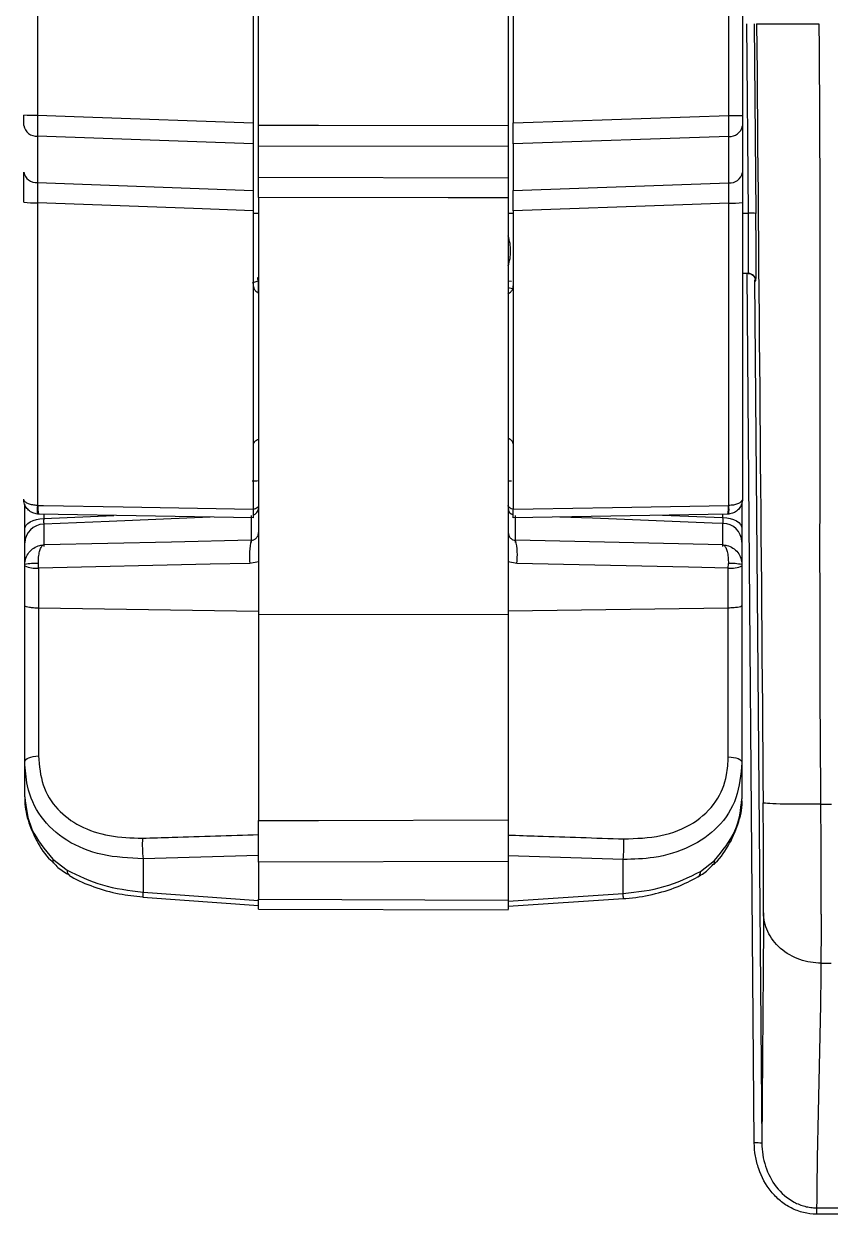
# Model space of a CAD drawing. Header units: millimetres. Extents: x 12 to 854, y 4 to 555.
# Drawn here: x 111.42 to 131.94, y 241.05 to 271.33 of the extents above; entities that cross this region are included whole.
import ezdxf

# ---------------------------------------------------------------- set-up
doc = ezdxf.new("R2010")
doc.units = ezdxf.units.MM

msp = doc.modelspace()

# ---------------------------------------------------------------- linework, layer by layer
at = {"color": 7, "linetype": 'Continuous', "lineweight": 25}
for p, q in [((117.394, 268.75), (117.394, 274.343)), ((123.744, 274.355), (123.744, 268.739)), ((117.254, 274.136), (117.254, 268.803)), ((123.871, 274.136), (123.871, 268.803)), ((111.766, 273.922), (111.766, 269.005)), ((129.357, 268.994), (129.357, 273.933)), ((129.706, 273.909), (129.706, 268.995)), ((129.857, 266.507), (129.816, 271.325)), ((130.007, 271.325), (130.047, 266.502)), ((129.706, 268.728), (129.706, 267.545)), ((117.254, 268.27), (111.766, 268.47)), ((111.766, 268.47), (111.766, 267.287)), ((117.254, 268.27), (117.254, 267.081)), ((129.357, 268.459), (123.871, 268.27)), ((123.871, 268.27), (123.871, 267.081)), ((129.357, 267.276), (129.357, 268.459)), ((123.744, 268.203), (117.394, 268.214)), ((117.394, 267.423), (117.394, 268.214)), ((123.744, 268.203), (123.744, 267.411)), ((117.394, 267.423), (123.744, 267.411)), ((111.766, 267.287), (117.254, 267.081)), ((123.871, 267.081), (129.357, 267.276)), ((111.766, 266.775), (111.766, 259.073)), ((117.394, 266.907), (117.394, 256.3)), ((123.744, 266.895), (123.744, 256.296)), ((129.357, 259.073), (129.357, 266.764)), ((129.706, 266.777), (129.706, 259.235)), ((117.254, 266.571), (117.254, 258.977)), ((123.871, 266.571), (123.871, 258.977)), ((129.856, 264.975), (129.706, 264.975)), ((117.386, 264.804), (117.387, 264.791)), ((117.387, 264.462), (117.387, 264.791)), ((130.047, 264.786), (130.042, 264.786)), ((111.444, 258.468), (111.444, 259.114)), ((111.766, 259.073), (111.775, 259.073)), ((129.349, 259.072), (129.357, 259.073)), ((129.694, 259.15), (129.694, 258.488)), ((111.793, 258.854), (111.766, 258.856)), ((117.254, 258.759), (111.793, 258.854)), ((129.332, 258.854), (123.871, 258.758)), ((129.357, 258.855), (129.332, 258.854)), ((111.444, 257.61), (111.444, 258.124)), ((117.204, 258.19), (117.207, 258.189)), ((123.931, 258.188), (123.933, 258.189)), ((129.203, 258.071), (123.933, 258.189)), ((129.694, 258.144), (129.694, 257.607)), ((111.444, 257.541), (111.444, 257.57)), ((111.444, 256.525), (111.444, 257.541)), ((111.792, 257.481), (111.789, 257.596)), ((111.792, 257.481), (111.792, 256.462)), ((117.394, 257.644), (117.171, 257.602)), ((123.966, 257.601), (123.744, 257.644)), ((129.346, 257.48), (129.348, 257.595)), ((129.346, 256.465), (129.346, 257.48)), ((129.694, 257.57), (129.694, 257.541)), ((129.694, 257.541), (129.694, 256.527)), ((111.444, 252.559), (111.444, 256.525)), ((111.792, 256.462), (111.792, 252.705)), ((117.394, 256.381), (111.792, 256.462)), ((129.346, 256.465), (123.744, 256.384)), ((129.346, 252.681), (129.346, 256.465)), ((129.694, 256.527), (129.694, 252.535)), ((123.744, 256.296), (117.394, 256.3)), ((117.394, 256.3), (117.394, 251.06)), ((123.744, 256.296), (123.744, 251.08)), ((111.444, 251.663), (111.444, 252.559)), ((129.694, 252.535), (129.694, 251.614)), ((131.694, 251.474), (131.97, 251.474)), ((117.394, 250.172), (114.453, 250.088)), ((126.671, 250.069), (123.744, 250.161)), ((112.158, 250.075), (112.518, 249.799)), ((114.453, 250.088), (114.453, 249.241)), ((123.744, 250.02), (117.394, 249.999)), ((117.394, 249.999), (117.394, 249.058)), ((123.744, 250.02), (123.744, 249.037)), ((126.671, 249.202), (126.671, 250.069)), ((128.638, 249.767), (128.994, 250.042)), ((114.453, 249.241), (117.394, 249.029)), ((123.744, 249.009), (126.671, 249.202)), ((114.445, 249.114), (117.393, 248.902)), ((117.394, 249.058), (123.744, 249.037)), ((123.744, 248.882), (126.678, 249.076)), ((117.394, 248.806), (123.744, 248.785)), ((131.703, 247.435), (131.961, 247.435)), ((131.593, 241.209), (133.212, 241.209)), ((131.593, 241.209), (131.593, 241.047)), ((133.212, 241.047), (131.593, 241.047))]:
    msp.add_line(p, q, dxfattribs=at)
at = {"color": 8, "linetype": 'Continuous', "lineweight": 25}
for p, q in [((117.254, 266.507), (117.394, 266.507)), ((123.744, 266.507), (123.871, 266.507)), ((129.706, 266.507), (129.857, 266.507)), ((130.008, 242.859), (129.822, 264.975)), ((117.387, 264.791), (117.226, 264.732)), ((123.757, 264.788), (123.829, 264.783)), ((130.014, 264.812), (130.199, 242.854)), ((123.86, 264.588), (123.737, 264.607)), ((111.925, 258.852), (111.925, 258.745)), ((111.925, 258.745), (113.707, 258.821)), ((111.925, 258.597), (111.925, 258.031)), ((117.213, 258.136), (117.213, 258.823)), ((123.925, 258.823), (123.925, 258.131)), ((127.669, 258.825), (129.21, 258.764)), ((129.21, 258.764), (129.21, 258.852)), ((129.21, 258.029), (129.21, 258.617))]:
    msp.add_line(p, q, dxfattribs=at)
at = {"color": 7, "linetype": 'Continuous', "lineweight": 25, "flags": 128}
for points in [[(111.766, 269.005), (112.936, 268.962), (117.254, 268.803)], [(123.871, 268.803), (125.389, 268.856), (129.357, 268.994)], [(117.394, 268.75), (118.918, 268.747), (123.744, 268.739)], [(117.254, 266.571), (115.737, 266.628), (111.766, 266.775)], [(123.744, 266.895), (122.22, 266.898), (117.394, 266.907)], [(129.357, 266.764), (128.188, 266.723), (123.871, 266.571)], [(111.775, 259.073), (111.924, 259.07), (113.949, 259.035), (117.254, 258.977)], [(123.871, 258.977), (124.377, 258.986), (126.402, 259.021), (129.349, 259.072)], [(111.444, 258.468), (111.453, 258.521), (111.48, 258.571), (111.524, 258.618), (111.583, 258.659), (111.656, 258.693), (111.739, 258.72), (111.83, 258.737), (111.925, 258.745)], [(129.21, 258.764), (129.306, 258.757), (129.397, 258.74), (129.48, 258.713), (129.553, 258.679), (129.613, 258.637), (129.657, 258.591), (129.684, 258.54), (129.694, 258.488)], [(117.204, 258.19), (115.175, 258.144), (111.935, 258.072)], [(117.171, 257.602), (116.16, 257.579), (111.792, 257.481)], [(129.346, 257.48), (128.334, 257.503), (123.966, 257.601)], [(111.444, 252.559), (111.45, 252.586), (111.47, 252.612), (111.501, 252.637), (111.544, 252.658), (111.596, 252.676), (111.656, 252.69), (111.722, 252.7), (111.792, 252.705)], [(129.346, 252.681), (129.415, 252.676), (129.481, 252.667), (129.541, 252.652), (129.594, 252.634), (129.636, 252.613), (129.668, 252.588), (129.687, 252.562), (129.694, 252.535)], [(117.394, 251.06), (118.918, 251.065), (123.744, 251.08)]]:
    msp.add_lwpolyline(points, dxfattribs=at)
at = {"color": 8, "linetype": 'Continuous', "lineweight": 25, "flags": 128}
for points in [[(117.394, 259.075), (117.39, 259.055), (117.38, 259.036), (117.364, 259.019), (117.341, 259.003), (117.314, 258.99), (117.283, 258.98), (117.254, 258.975)], [(123.871, 258.977), (123.855, 258.981), (123.824, 258.991), (123.796, 259.004), (123.774, 259.019), (123.757, 259.037), (123.747, 259.056), (123.744, 259.075)], [(116.165, 258.778), (113.59, 258.668), (111.925, 258.597)], [(129.21, 258.617), (128.933, 258.628), (125.889, 258.747), (125.056, 258.779)]]:
    msp.add_lwpolyline(points, dxfattribs=at)
at = {"color": 7, "linetype": 'Continuous', "lineweight": 25}
for centre, radius, start, end in [((111.684, 304.769), 35.764, 269.5742, 270.1314), ((129.44, 302.987), 33.993, 269.8607, 270.4497), ((111.742, 268.797), 0.329, 190.4295, 274.2578), ((129.382, 268.788), 0.329, 265.5498, 349.5203), ((111.742, 267.615), 0.329, 190.4295, 274.2578), ((129.382, 267.604), 0.329, 265.5498, 349.5203), ((111.684, 269.321), 2.547, 264.0087, 271.8425), ((129.439, 269.317), 2.554, 268.1477, 275.9999), ((129.916, 265.111), 1.398, 84.5924, 92.4088), ((122.632, 265.547), 1.175, 0, 18.9246), ((122.632, 265.547), 1.175, 341.0754, 0), ((129.852, 264.785), 0.19, 0.4989, 89.9989), ((129.856, 264.785), 0.19, 0.4989, 89.9989), ((112.452, 258.965), 0.695, 170.9861, 189.0139), ((112.395, 259.013), 0.623, 174.4863, 194.7721), ((128.697, 259.012), 0.655, 346.0164, 5.3003), ((128.635, 258.964), 0.73, 351.4219, 8.5781), ((111.933, 258.108), 0.49, 90.9208, 178.0562), ((129.204, 258.127), 0.49, 1.9498, 89.3127), ((111.709, 256.353), 1.246, 86.29, 102.2751), ((111.712, 258.055), 0.579, 242.3749, 277.8442), ((129.425, 258.054), 0.579, 262.1542, 297.6316), ((129.429, 256.352), 1.246, 77.7249, 93.71), ((117.791, 250.435), 3.357, 176.9775, 185.9258), ((123.226, 250.429), 3.463, 354.0275, 2.7098), ((112.268, 250.044), 0.114, 163.8869, 218.873), ((112.671, 249.785), 0.153, 174.4009, 234.5079), ((130.067, 241.462), 1.398, 84.5924, 92.4088)]:
    msp.add_arc(centre, radius, start, end, dxfattribs=at)
at = {"color": 8, "linetype": 'Continuous', "lineweight": 25}
for centre, radius, start, end in [((117.212, 259.006), 0.181, 283.4147, 358.4076), ((123.923, 259.005), 0.179, 181.0975, 252.8825), ((118.82, 257.804), 1.661, 166.5901, 186.9884), ((122.321, 257.804), 1.657, 352.9947, 13.4408), ((128.883, 250.011), 0.115, 321.9314, 15.681), ((128.484, 249.753), 0.155, 305.1959, 5.2101), ((117.581, 248.995), 3.138, 175.4988, 177.7898), ((123.774, 248.983), 2.905, 1.85, 4.3272)]:
    msp.add_arc(centre, radius, start, end, dxfattribs=at)
at = {"color": 7, "linetype": 'Continuous', "lineweight": 25}
for centre, major_axis, ratio, start_param, end_param in [((129.841, 266.563), (-0.016, 1.587), 0.009767, 3.141497, 4.677387), ((130.031, 266.564), (-0.016, 1.778), 0.008721, 3.141517, 4.677406), ((130.03, 266.247), (-0.013, 1.46), 0.008721, 3.068933, 3.141517), ((117.203, 259.71), (0.191, 0), 0.060432, 4.872867, 6.283185), ((123.934, 259.71), (0.191, 0), 0.060432, 3.141593, 4.150901)]:
    msp.add_ellipse(centre, major_axis=major_axis, ratio=ratio, start_param=start_param, end_param=end_param, dxfattribs=at)
for points in [[(130.066, 271.325), (130.121, 264.722), (130.178, 258.115), (130.234, 251.512)], [(131.653, 271.325), (131.708, 264.708), (131.638, 258.091), (131.694, 251.474)], [(130.243, 248.712), (130.228, 246.777), (130.214, 244.796), (130.199, 242.854)], [(131.703, 247.435), (131.687, 245.36), (131.61, 243.284), (131.593, 241.209)]]:
    msp.add_open_spline(points, degree=3, dxfattribs=at)
for points, knots in [([(130.066, 271.325), (130.067, 271.325), (130.078, 271.325), (130.119, 271.325), (130.15, 271.325), (130.23, 271.325), (130.279, 271.325), (130.395, 271.325), (130.462, 271.325), (130.608, 271.325), (130.687, 271.325), (130.86, 271.325), (130.952, 271.325), (131.237, 271.325), (131.444, 271.325), (131.653, 271.325)], [0, 0, 0, 0, 0.125, 0.125, 0.25, 0.25, 0.375, 0.375, 0.5, 0.5, 0.625, 0.625, 0.75, 0.75, 1, 1, 1, 1]), ([(111.418, 268.738), (111.418, 268.771), (111.418, 268.837), (111.418, 268.936), (111.418, 268.992), (111.418, 269.005)], [0, 0, 0, 0, 0.430525, 0.861063, 1, 1, 1, 1]), ([(111.766, 269.005), (111.765, 268.919), (111.763, 268.748), (111.764, 268.571), (111.766, 268.489), (111.766, 268.47)], [0, 0, 0, 0, 0.431925, 0.86383, 1, 1, 1, 1]), ([(129.357, 268.459), (129.358, 268.526), (129.36, 268.659), (129.359, 268.855), (129.357, 268.967), (129.357, 268.994)], [0, 0, 0, 0, 0.431871, 0.863724, 1, 1, 1, 1]), ([(129.706, 268.995), (129.706, 268.953), (129.706, 268.867), (129.706, 268.779), (129.706, 268.738), (129.706, 268.728)], [0, 0, 0, 0, 0.430608, 0.861227, 1, 1, 1, 1]), ([(117.254, 268.803), (117.254, 268.704), (117.254, 268.52), (117.254, 268.35), (117.254, 268.28), (117.254, 268.27)], [0, 0, 0, 0, 0.499429, 0.93198, 1, 1, 1, 1]), ([(117.394, 268.214), (117.394, 268.281), (117.394, 268.414), (117.394, 268.611), (117.394, 268.723), (117.394, 268.75)], [0, 0, 0, 0, 0.431521, 0.863042, 1, 1, 1, 1]), ([(123.744, 268.739), (123.744, 268.639), (123.744, 268.455), (123.744, 268.284), (123.744, 268.213), (123.744, 268.203)], [0, 0, 0, 0, 0.499437, 0.931509, 1, 1, 1, 1]), ([(123.871, 268.27), (123.871, 268.336), (123.871, 268.468), (123.871, 268.664), (123.871, 268.776), (123.871, 268.803)], [0, 0, 0, 0, 0.432022, 0.864055, 1, 1, 1, 1]), ([(111.418, 266.788), (111.418, 266.915), (111.418, 267.17), (111.418, 267.42), (111.418, 267.534), (111.418, 267.555)], [0, 0, 0, 0, 0.448236, 0.896483, 1, 1, 1, 1]), ([(117.394, 266.907), (117.394, 267.002), (117.394, 267.183), (117.394, 267.347), (117.394, 267.416), (117.394, 267.423)], [0, 0, 0, 0, 0.49957, 0.945882, 1, 1, 1, 1]), ([(123.744, 267.411), (123.744, 267.345), (123.744, 267.212), (123.744, 267.021), (123.744, 266.916), (123.744, 266.895)], [0, 0, 0, 0, 0.446026, 0.892052, 1, 1, 1, 1]), ([(129.706, 267.545), (129.706, 267.445), (129.706, 267.246), (129.706, 266.963), (129.706, 266.806), (129.706, 266.777)], [0, 0, 0, 0, 0.448324, 0.896657, 1, 1, 1, 1]), ([(111.766, 267.287), (111.765, 267.221), (111.763, 267.089), (111.764, 266.9), (111.766, 266.795), (111.766, 266.775)], [0, 0, 0, 0, 0.446345, 0.892523, 1, 1, 1, 1]), ([(117.254, 267.081), (117.254, 267.015), (117.254, 266.882), (117.254, 266.694), (117.254, 266.59), (117.254, 266.571)], [0, 0, 0, 0, 0.449783, 0.899577, 1, 1, 1, 1]), ([(123.871, 266.571), (123.871, 266.666), (123.871, 266.857), (123.871, 267.006), (123.871, 267.081)], [0, 0, 0, 0, 0.49999, 1, 1, 1, 1]), ([(129.357, 266.764), (129.358, 266.849), (129.36, 267.018), (129.359, 267.185), (129.357, 267.261), (129.357, 267.276)], [0, 0, 0, 0, 0.446614, 0.893078, 1, 1, 1, 1]), ([(129.852, 264.975), (129.875, 264.973), (129.918, 264.968), (129.968, 264.938), (130.002, 264.905), (130.022, 264.872), (130.033, 264.845), (130.037, 264.828), (130.039, 264.819), (130.04, 264.814), (130.04, 264.813), (130.04, 264.813)], [0, 0, 0, 0, 0.222833, 0.400614, 0.549066, 0.674123, 0.772599, 0.842789, 0.908337, 0.998752, 1, 1, 1, 1]), ([(117.254, 264.701), (117.259, 264.658), (117.267, 264.584), (117.328, 264.519), (117.373, 264.496), (117.387, 264.489)], [0, 0, 0, 0, 0.491793, 0.840101, 1, 1, 1, 1]), ([(117.386, 264.804), (117.381, 264.823), (117.375, 264.844), (117.369, 264.866), (117.369, 264.868)], [0, 0, 0, 0, 0.9314753, 1, 1, 1, 1]), ([(123.737, 264.457), (123.767, 264.474), (123.825, 264.508), (123.864, 264.582), (123.869, 264.638), (123.871, 264.664)], [0, 0, 0, 0, 0.350071, 0.698388, 1, 1, 1, 1]), ([(117.387, 260.75), (117.357, 260.736), (117.297, 260.709), (117.259, 260.659), (117.255, 260.626), (117.254, 260.614)], [0, 0, 0, 0, 0.386367, 0.771531, 1, 1, 1, 1]), ([(123.871, 260.644), (123.866, 260.667), (123.856, 260.713), (123.796, 260.758), (123.749, 260.776), (123.737, 260.781)], [0, 0, 0, 0, 0.432575, 0.866437, 1, 1, 1, 1]), ([(111.766, 259.073), (111.725, 259.077), (111.642, 259.083), (111.537, 259.114), (111.458, 259.156), (111.424, 259.199), (111.418, 259.226), (111.418, 259.235), (111.418, 259.235)], [0, 0, 0, 0, 0.217121, 0.434073, 0.655603, 0.88579, 0.99509, 1, 1, 1, 1]), ([(111.766, 258.856), (111.725, 258.863), (111.642, 258.879), (111.537, 258.95), (111.458, 259.05), (111.424, 259.15), (111.418, 259.213), (111.418, 259.234), (111.418, 259.235)], [0, 0, 0, 0, 0.217161, 0.434154, 0.65569, 0.885838, 0.995089, 1, 1, 1, 1]), ([(129.706, 259.235), (129.706, 259.234), (129.706, 259.225), (129.701, 259.198), (129.665, 259.155), (129.587, 259.113), (129.481, 259.082), (129.398, 259.076), (129.357, 259.073)], [0, 0, 0, 0, 0.004896, 0.117128, 0.346533, 0.567316, 0.783575, 1, 1, 1, 1]), ([(129.706, 259.235), (129.706, 259.234), (129.706, 259.212), (129.701, 259.148), (129.666, 259.048), (129.587, 258.949), (129.481, 258.877), (129.398, 258.862), (129.357, 258.855)], [0, 0, 0, 0, 0.004897, 0.117078, 0.346445, 0.567234, 0.783534, 1, 1, 1, 1]), ([(117.254, 258.977), (117.254, 258.949), (117.254, 258.894), (117.254, 258.825), (117.254, 258.777), (117.254, 258.76), (117.254, 258.759), (117.254, 258.759)], [0, 0, 0, 0, 0.234842, 0.469673, 0.704846, 0.94084, 1, 1, 1, 1]), ([(123.871, 258.758), (123.871, 258.761), (123.871, 258.767), (123.871, 258.811), (123.871, 258.875), (123.871, 258.936), (123.871, 258.97), (123.871, 258.977)], [0, 0, 0, 0, 0.236729, 0.473479, 0.709702, 0.94514, 1, 1, 1, 1]), ([(111.925, 258.745), (111.924, 258.711), (111.923, 258.647), (111.925, 258.613), (111.925, 258.597)], [0, 0, 0, 0, 0.536544, 1, 1, 1, 1]), ([(129.21, 258.617), (129.211, 258.634), (129.212, 258.669), (129.211, 258.733), (129.21, 258.764)], [0, 0, 0, 0, 0.499992, 1, 1, 1, 1]), ([(111.444, 258.124), (111.444, 258.169), (111.444, 258.252), (111.444, 258.4), (111.444, 258.468)], [0, 0, 0, 0, 0.539961, 1, 1, 1, 1]), ([(117.207, 258.189), (117.228, 258.192), (117.275, 258.199), (117.331, 258.237), (117.376, 258.296), (117.393, 258.351), (117.394, 258.384), (117.394, 258.39)], [0, 0, 0, 0, 0.191093, 0.423595, 0.659897, 0.94522, 1, 1, 1, 1]), ([(123.744, 258.389), (123.747, 258.363), (123.753, 258.308), (123.797, 258.245), (123.858, 258.2), (123.907, 258.192), (123.931, 258.188)], [0, 0, 0, 0, 0.267399, 0.551853, 0.787067, 1, 1, 1, 1]), ([(129.694, 258.488), (129.694, 258.408), (129.694, 258.261), (129.694, 258.181), (129.694, 258.144)], [0, 0, 0, 0, 0.539547, 1, 1, 1, 1]), ([(111.444, 257.57), (111.449, 257.626), (111.46, 257.738), (111.544, 257.886), (111.669, 258), (111.809, 258.06), (111.903, 258.071), (111.942, 258.071), (111.943, 258.071)], [0, 0, 0, 0, 0.210458, 0.420831, 0.633625, 0.851519, 0.995893, 1, 1, 1, 1]), ([(111.789, 257.596), (111.79, 257.652), (111.792, 257.763), (111.818, 257.907), (111.856, 258.014), (111.9, 258.066), (111.93, 258.073), (111.943, 258.072), (111.943, 258.071)], [0, 0, 0, 0, 0.210458, 0.420831, 0.633625, 0.851519, 0.995893, 1, 1, 1, 1]), ([(129.195, 258.071), (129.195, 258.071), (129.207, 258.072), (129.237, 258.066), (129.281, 258.014), (129.32, 257.906), (129.345, 257.762), (129.347, 257.651), (129.348, 257.595)], [0, 0, 0, 0, 0.004107, 0.148481, 0.366375, 0.579169, 0.789542, 1, 1, 1, 1]), ([(129.195, 258.071), (129.196, 258.071), (129.234, 258.07), (129.329, 258.059), (129.468, 258), (129.593, 257.886), (129.677, 257.737), (129.688, 257.625), (129.694, 257.57)], [0, 0, 0, 0, 0.004107, 0.148481, 0.366375, 0.579169, 0.789542, 1, 1, 1, 1]), ([(111.792, 256.462), (111.749, 256.464), (111.665, 256.466), (111.557, 256.479), (111.479, 256.496), (111.45, 256.511), (111.444, 256.521), (111.444, 256.524), (111.444, 256.525)], [0, 0, 0, 0, 0.227307, 0.454614, 0.681925, 0.909244, 0.961959, 1, 1, 1, 1]), ([(129.694, 256.527), (129.694, 256.526), (129.693, 256.523), (129.687, 256.514), (129.659, 256.498), (129.581, 256.481), (129.473, 256.469), (129.388, 256.466), (129.346, 256.465)], [0, 0, 0, 0, 0.0380572, 0.0907559, 0.3180751, 0.5453864, 0.7726931, 1, 1, 1, 1]), ([(114.453, 250.088), (114.101, 250.105), (113.396, 250.139), (112.482, 250.514), (111.82, 251.12), (111.489, 251.841), (111.457, 252.35), (111.444, 252.559)], [0, 0, 0, 0, 0.217659, 0.435441, 0.649515, 0.856143, 1, 1, 1, 1]), ([(111.792, 252.705), (111.814, 252.451), (111.859, 251.942), (112.245, 251.325), (112.837, 250.891), (113.589, 250.637), (114.155, 250.62), (114.439, 250.612)], [0, 0, 0, 0, 0.199551, 0.399542, 0.592465, 0.795635, 1, 1, 1, 1]), ([(129.694, 252.535), (129.665, 252.227), (129.608, 251.611), (129.124, 250.87), (128.389, 250.357), (127.534, 250.093), (126.934, 250.076), (126.671, 250.069)], [0, 0, 0, 0, 0.212274, 0.42499, 0.629813, 0.837845, 1, 1, 1, 1]), ([(126.686, 250.593), (127.007, 250.604), (127.65, 250.626), (128.481, 250.957), (129.058, 251.5), (129.315, 252.117), (129.337, 252.526), (129.346, 252.681)], [0, 0, 0, 0, 0.230377, 0.461172, 0.679992, 0.878579, 1, 1, 1, 1]), ([(111.446, 251.653), (111.446, 251.641), (111.434, 251.448), (111.51, 251.064), (111.735, 250.536), (111.974, 250.165), (112.16, 250.001), (112.188, 249.977)], [0, 0, 0, 0, 0.020356, 0.324246, 0.632473, 0.94513, 1, 1, 1, 1]), ([(111.444, 251.663), (111.476, 251.383), (111.541, 250.818), (111.952, 250.324), (112.158, 250.075)], [0, 0, 0, 0, 0.497028, 1, 1, 1, 1]), ([(128.97, 249.94), (128.984, 249.953), (129.152, 250.115), (129.402, 250.476), (129.626, 251.025), (129.718, 251.419), (129.693, 251.61), (129.692, 251.614)], [0, 0, 0, 0, 0.029184, 0.351316, 0.674893, 0.993401, 1, 1, 1, 1]), ([(128.994, 250.042), (129.197, 250.289), (129.599, 250.779), (129.662, 251.337), (129.694, 251.614)], [0, 0, 0, 0, 0.504237, 1, 1, 1, 1]), ([(131.694, 251.474), (131.523, 251.472), (131.338, 251.472), (130.98, 251.474), (130.808, 251.476), (130.524, 251.484), (130.412, 251.489), (130.268, 251.5), (130.235, 251.506), (130.234, 251.512)], [0, 0, 0, 0, 0.25, 0.25, 0.5, 0.5, 0.75, 0.75, 1, 1, 1, 1]), ([(130.243, 248.712), (130.243, 248.731), (130.243, 248.771), (130.244, 248.835), (130.244, 248.903), (130.244, 248.974), (130.244, 249.05), (130.244, 249.129), (130.245, 249.281), (130.244, 249.522), (130.244, 249.873), (130.242, 250.254), (130.24, 250.592), (130.238, 250.871), (130.237, 251.083), (130.235, 251.297), (130.234, 251.44), (130.234, 251.512)], [0, 0, 0, 0, 0.035699, 0.071328, 0.106938, 0.142579, 0.178301, 0.214155, 0.25019, 0.375478, 0.500159, 0.624719, 0.750053, 0.812901, 0.87533, 0.937606, 1, 1, 1, 1]), ([(131.694, 251.474), (131.694, 251.424), (131.695, 251.326), (131.696, 251.179), (131.696, 251.032), (131.697, 250.886), (131.698, 250.742), (131.699, 250.598), (131.699, 250.456), (131.7, 250.315), (131.7, 250.176), (131.701, 250.039), (131.701, 249.903), (131.702, 249.769), (131.702, 249.638), (131.703, 249.508), (131.703, 249.381), (131.703, 249.256), (131.704, 249.133), (131.704, 249.013), (131.704, 248.896), (131.704, 248.781), (131.705, 248.669), (131.705, 248.56), (131.705, 248.454), (131.705, 248.351), (131.705, 248.251), (131.705, 248.154), (131.705, 248.061), (131.705, 247.97), (131.705, 247.883), (131.704, 247.8), (131.704, 247.72), (131.704, 247.643), (131.704, 247.57), (131.703, 247.5), (131.703, 247.457), (131.703, 247.435)], [0, 0, 0, 0, 0.029713, 0.059358, 0.088937, 0.118448, 0.147892, 0.177269, 0.206579, 0.235821, 0.264997, 0.294105, 0.323146, 0.352121, 0.381027, 0.409867, 0.43864, 0.467346, 0.495984, 0.524555, 0.55306, 0.581497, 0.609867, 0.63817, 0.666405, 0.694574, 0.722676, 0.75071, 0.778677, 0.806577, 0.834411, 0.862177, 0.889875, 0.917507, 0.945072, 0.97257, 1, 1, 1, 1]), ([(117.394, 249.999), (117.394, 250.068), (117.394, 250.207), (117.394, 250.464), (117.394, 250.722), (117.394, 250.926), (117.394, 251.024), (117.394, 251.06)], [0, 0, 0, 0, 0.21891, 0.43782, 0.656728, 0.875635, 1, 1, 1, 1]), ([(123.744, 251.08), (123.744, 251.015), (123.744, 250.884), (123.744, 250.631), (123.744, 250.372), (123.744, 250.162), (123.744, 250.058), (123.744, 250.02)], [0, 0, 0, 0, 0.218922, 0.437845, 0.656768, 0.875694, 1, 1, 1, 1]), ([(114.439, 250.612), (114.692, 250.619), (115.677, 250.649), (116.662, 250.679), (117.394, 250.701)], [0, 0, 0, 0, 0.256668, 1, 1, 1, 1]), ([(123.744, 250.691), (123.997, 250.682), (124.977, 250.649), (125.958, 250.617), (126.686, 250.593)], [0, 0, 0, 0, 0.257776, 1, 1, 1, 1]), ([(112.183, 249.976), (112.217, 249.939), (112.334, 249.812), (112.482, 249.729), (112.586, 249.67)], [0, 0, 0, 0, 0.290144, 1, 1, 1, 1]), ([(112.518, 249.799), (112.808, 249.657), (113.386, 249.373), (114.098, 249.285), (114.453, 249.241)], [0, 0, 0, 0, 0.500765, 1, 1, 1, 1]), ([(128.572, 249.631), (128.625, 249.661), (128.771, 249.742), (128.889, 249.868), (128.964, 249.949)], [0, 0, 0, 0, 0.358967, 1, 1, 1, 1]), ([(112.583, 249.661), (112.597, 249.652), (112.78, 249.539), (113.196, 249.365), (113.813, 249.183), (114.244, 249.141), (114.446, 249.121)], [0, 0, 0, 0, 0.028796, 0.363623, 0.702736, 1, 1, 1, 1]), ([(126.671, 249.202), (127.028, 249.244), (127.753, 249.33), (128.34, 249.62), (128.638, 249.767)], [0, 0, 0, 0, 0.492822, 1, 1, 1, 1]), ([(126.678, 249.078), (126.697, 249.079), (126.944, 249.088), (127.416, 249.171), (128.047, 249.352), (128.401, 249.539), (128.571, 249.629)], [0, 0, 0, 0, 0.028249, 0.358379, 0.690815, 1, 1, 1, 1]), ([(117.394, 248.807), (117.394, 248.815), (117.394, 248.83), (117.394, 248.936), (117.394, 249.027), (117.394, 249.058)], [0, 0, 0, 0, 0.3906447, 0.793221, 1, 1, 1, 1]), ([(123.744, 249.037), (123.744, 248.98), (123.744, 248.866), (123.744, 248.788), (123.744, 248.794), (123.744, 248.796)], [0, 0, 0, 0, 0.402928, 0.805855, 1, 1, 1, 1]), ([(131.703, 247.435), (131.532, 247.435), (131.348, 247.463), (130.99, 247.587), (130.819, 247.685), (130.534, 247.933), (130.422, 248.084), (130.278, 248.398), (130.245, 248.561), (130.243, 248.712)], [0, 0, 0, 0, 0.25, 0.25, 0.5, 0.5, 0.75, 0.75, 1, 1, 1, 1]), ([(131.593, 241.047), (131.48, 241.047), (131.367, 241.062), (131.152, 241.115), (131.049, 241.154), (130.849, 241.256), (130.756, 241.318), (130.586, 241.458), (130.509, 241.537), (130.296, 241.798), (130.192, 241.992), (130.083, 242.309), (130.056, 242.418), (130.019, 242.636), (130.009, 242.747), (130.008, 242.859)], [0, 0, 0, 0, 0.125, 0.125, 0.25, 0.25, 0.375, 0.375, 0.5, 0.5, 0.75, 0.75, 0.875, 0.875, 1, 1, 1, 1]), ([(130.199, 242.854), (130.2, 242.755), (130.208, 242.655), (130.239, 242.46), (130.263, 242.362), (130.355, 242.078), (130.445, 241.902), (130.691, 241.585), (130.842, 241.451), (131.107, 241.308), (131.199, 241.272), (131.343, 241.235), (131.392, 241.225), (131.492, 241.212), (131.543, 241.209), (131.593, 241.209)], [0, 0, 0, 0, 0.125, 0.125, 0.25, 0.25, 0.5, 0.5, 0.75, 0.75, 0.875, 0.875, 0.9375, 0.9375, 1, 1, 1, 1])]:
    msp.add_open_spline(points, degree=3, knots=knots, dxfattribs=at)

doc.saveas('drawing.dxf')
